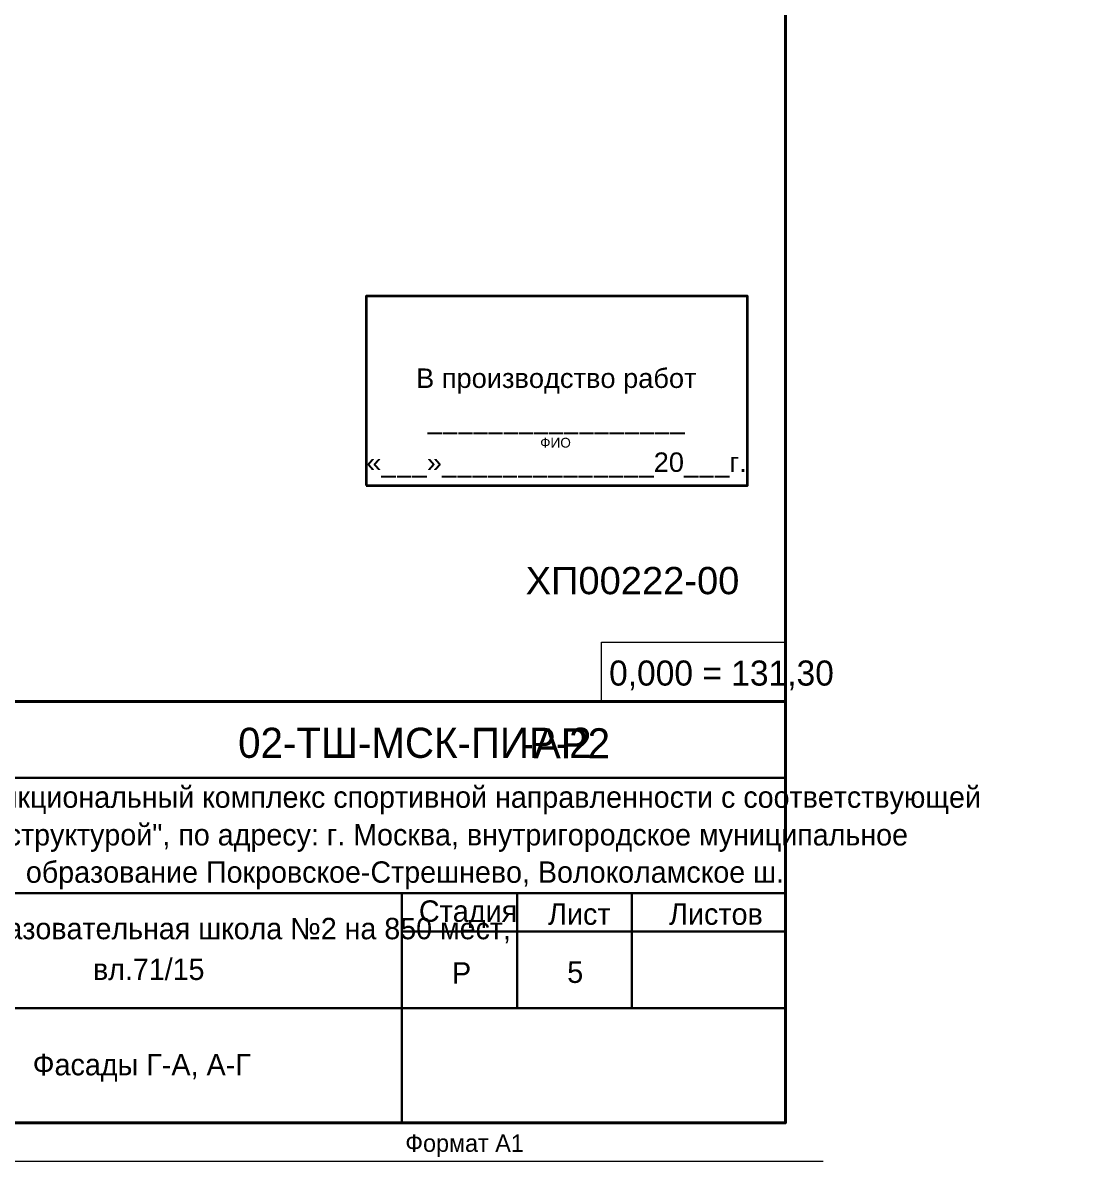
# Model space of a CAD drawing. Header units: millimetres. Extents: x 2294 to 908349, y -83289 to 219220.
# Drawn here: x 792326 to 806718, y 157873 to 173209 of the extents above; entities that cross this region are included whole.
import ezdxf

# ---------------------------------------------------------------- set-up
doc = ezdxf.new("R2010")
doc.units = ezdxf.units.MM
doc.layers.add('PDF _Геометрия', color=7, linetype='Continuous')
doc.layers.add('PDF _Текст', color=7, linetype='Continuous')
doc.styles.add('PDF Arial-BoldMT', font='arial.ttf')
doc.styles.add('PDF ArialMT', font='arial.ttf')

msp = doc.modelspace()

# ---------------------------------------------------------------- linework, layer by layer
at = {"layer": 'PDF _Геометрия', "lineweight": 18}
msp.add_lwpolyline([(803106.2890862003, 219215.1061160418), (716260.5975411814, 219215.1061160418), (716260.5975411814, 157873.1780097245), (803106.2890862003, 157873.1780097245)], dxfattribs=at)
at = {"layer": 'PDF _Геометрия', "lineweight": 40}
msp.add_lwpolyline([(802599.1864878815, 218699.2603694473), (802599.1864878815, 158389.0237563665), (718323.9805276543, 158389.0237563665), (718323.9805276543, 218699.2603694473)], close=True, dxfattribs=at)
at = {"layer": 'PDF _Геометрия', "lineweight": 35}
msp.add_lwpolyline([(796950.723060729, 166975.9909940886), (802087.2050915696, 166975.9909940886), (802087.2050915696, 169526.0175342376), (796950.723060729, 169526.0175342376)], close=True, dxfattribs=at)
at = {"layer": 'PDF _Геометрия', "lineweight": 9}
msp.add_lwpolyline([(802599.1864878815, 165099.3900364938), (802599.1864878815, 164067.6985433039), (801563.1234204825, 164067.6985433039)], dxfattribs=at)
msp.add_lwpolyline([(800120.5039596632, 164863.3250338354), (802599.1864878815, 164863.3250338354), (802599.1864878815, 164067.6985433039), (800120.5039596632, 164067.6985433039)], close=True, dxfattribs=at)
at = {"layer": 'PDF _Геометрия', "lineweight": 40}
msp.add_lwpolyline([(802599.1864878815, 164067.6985433039), (783491.0359924138, 164067.6985433039), (783491.0359924138, 158389.0237563665)], dxfattribs=at)
at = {"layer": 'PDF _Геометрия', "lineweight": 30}
for points in [[(802599.1864878815, 163036.0070500674), (790205.7738467008, 163036.0070500674)], [(802599.1864878815, 161484.0982360758), (790205.7738467008, 161484.0982360758), (783491.0359924138, 161484.0982360758)], [(797431.9858734235, 161484.0982360758), (797431.9858734235, 158389.0237563665)], [(798983.8946872745, 161484.0982360758), (798983.8946872745, 160968.2524894339), (798983.8946872745, 159936.5609961974)], [(800531.4319271985, 161484.0982360758), (800531.4319271985, 160968.2524894339), (800531.4319271985, 159936.5609961974)], [(802599.1864878815, 160968.2524894339), (797431.9858734235, 160968.2524894339)], [(802599.1864878815, 159936.5609961974), (790205.7738467008, 159936.5609961974)]]:
    msp.add_lwpolyline(points, dxfattribs=at)

# ---------------------------------------------------------------- texts
at = {"layer": 'PDF _Текст', "attachment_point": 4}
for s, insert, char_height, style in [('В производство работ', (797624.2940010428, 168381.2370954512), 262.2884441268595, 'PDF ArialMT'), ('_________________', (797779.1170410309, 167834.8028368608), 262.2884441268595, 'PDF ArialMT'), ('ФИО', (799295.2942328118, 167551.1132736395), 131.1442220634297, 'PDF ArialMT'), ('«___»______________20___г.', (796953.2755774949, 167251.939627683), 262.2884441268595, 'PDF ArialMT'), ('0,000 = 131,30', (800223.5654384773, 164417.7793908615), 337.879872781825, ''), ('02-ТШ-МСК-ПИР-2', (795226.9559921082, 163506.773248831), 405.9501150861983, ''), ('-АР2', (799030.1526619494, 163502.4019525994), 405.9501150861983, ''), ('Многофункциональный комплекс спортивной направленности с соответствующей', (790427.0815556552, 162734.5112919139), 288.5716713097074, ''), ('инфраструктурой", по адресу: г. Москва, внутригородское муниципальное', (790934.1919361725, 162227.4186990813), 288.5716713097074, ''), ('образование Покровское-Стрешнево, Волоколамское ш.', (792367.9948749691, 161724.6974024337), 288.5716713097074, ''), ('Стадия', (797661.8791438323, 161200.4400790085), 289.4502280538725, ''), ('Лист', (799401.7261791397, 161200.4400790085), 289.4502280538725, ''), ('Листов', (801032.286362445, 161200.4400790085), 289.4502280538725, ''), ('Общеобразовательная школа №2 на 850 мест,', (790405.220627822, 160963.9017601295), 288.1176707458068, ''), ('вл.71/15', (793272.9109966494, 160456.8091672969), 288.1176707458068, ''), ('5', (799659.6459951475, 160417.9469322434), 289.4502280538725, ''), ('Р', (798107.7691430729, 160409.2043398267), 289.4502280538725, ''), ('Фасады Г-А, А-Г', (792459.8143294919, 159132.7280418735), 289.4502280538725, ''), ('Формат А1', (797478.2758100629, 158081.5780549247), 235.2868864584291, '')]:
    msp.add_mtext(s, dxfattribs=dict(at, insert=insert, char_height=char_height, style=style))
at = {"layer": 'PDF _Текст', "color": 176, "true_color": 0x0c0c76, "insert": (799100.0311444532, 165691.979991168), "char_height": 367.2038217776032, "attachment_point": 4, "style": 'PDF Arial-BoldMT'}
msp.add_mtext('ХП00222-00', dxfattribs=at)

doc.saveas('drawing.dxf')
